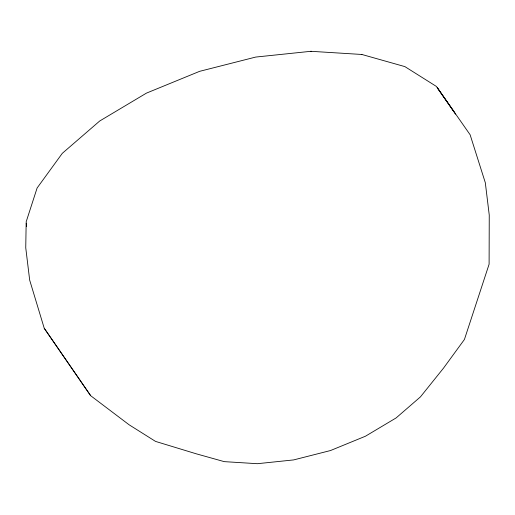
<?xml version="1.0" encoding="UTF-8"?>
<svg xmlns="http://www.w3.org/2000/svg" width="515" height="515" viewBox="0 0 515 515"><rect width="100%" height="100%" fill="white"/><g stroke="black" fill="none" stroke-linecap="round" stroke-linejoin="round"><path stroke-width="0.77" d="M26.156 223.259L25.75 247.799L29.677 280.121L44.239 328.28L90.653 395.687L129.085 424.766L155.53 441.406L196.46 453.87L224.263 461.64L257.41 463.7L293.647 459.914L330.495 450.541L365.444 436.224L396.119 417.929L420.42 396.904L443.492 368.161L464.427 339.469L489.102 264.201L489.25 215.09L485.317 182.722L470.124 134.769L437.209 87.608L453.219 110.744M454.719 112.721L436.392 86.436L404.906 66.622L361.878 54.474L310.899 51.3L255.736 57.062L199.64 71.328L146.427 93.131L99.73 120.986L62.296 153.335L37.112 187.994L26.168 221.811L26.523 226.433M361.363 54.436L361.878 54.474M310.899 51.3L311.253 51.32M454.133 112.07L455.505 114.053L455.176 113.377M44.239 328.28L90.653 395.687"/></g></svg>
